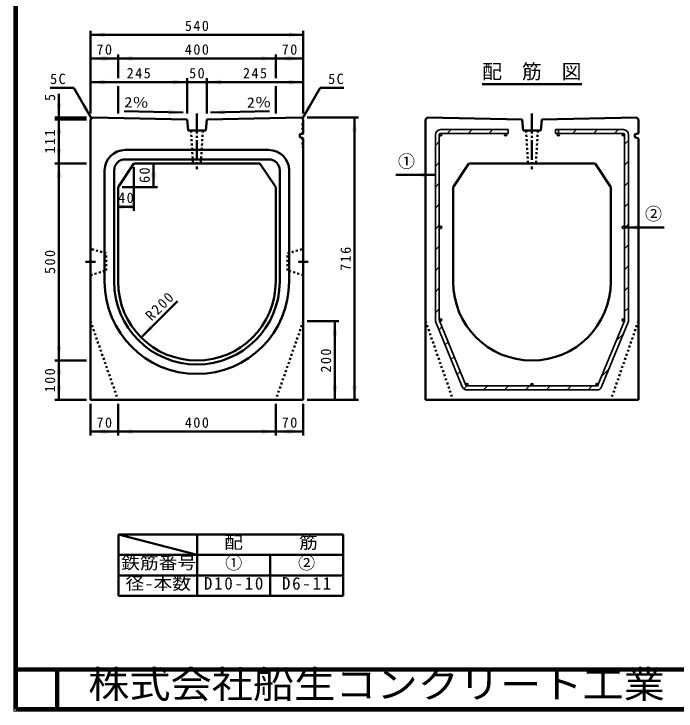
# Model space of a CAD drawing. Units: millimetres, scale not verified. Extents: x 100 to 4105, y 100 to 2870.
# Drawn here: x 100 to 1780, y 100 to 1868 of the extents above; entities that cross this region are included whole.
import ezdxf
from ezdxf.enums import TextEntityAlignment as Align

# ---------------------------------------------------------------- set-up
doc = ezdxf.new("R2010")
doc.units = ezdxf.units.MM
doc.header["$LTSCALE"] = 5
doc.header["$PDMODE"] = 32
doc.header["$PDSIZE"] = 2.5
doc.linetypes.add('USER1', pattern=[2.2, 1, -1.2])
doc.linetypes.add('USER2', pattern=[13.4, 10, -1.2, 1, -1.2])
doc.layers.add('V-nasSTD', color=7, linetype='Continuous', lineweight=50)
doc.styles.add('ＭＳ ゴシック', font='')
doc.styles.get('ＭＳ ゴシック').set_extended_font_data('MS Gothic')

msp = doc.modelspace()

# ---------------------------------------------------------------- hatches: boundary and pattern name
at = {"layer": 'V-nasSTD'}
for points in [[(330.168, 1820.81), (294.168, 1814.81), (330.168, 1808.81)], [(798.168, 1808.81), (834.168, 1814.81), (798.168, 1820.81)], [(330.168, 1760.81), (294.168, 1754.81), (330.168, 1748.81)], [(328.168, 1748.81), (364.168, 1754.81), (328.168, 1760.81)], [(400.168, 1760.81), (364.168, 1754.81), (400.168, 1748.81)], [(728.168, 1748.81), (764.168, 1754.81), (728.168, 1760.81)], [(800.168, 1760.81), (764.168, 1754.81), (800.168, 1748.81)], [(798.168, 1748.81), (834.168, 1754.81), (798.168, 1760.81)], [(330.168, 1688.81), (294.168, 1694.81), (330.168, 1700.81)], [(503.168, 1700.81), (539.168, 1694.81), (503.168, 1688.81)], [(625.168, 1700.81), (589.168, 1694.81), (625.168, 1688.81)], [(798.168, 1688.81), (834.168, 1694.81), (798.168, 1700.81)], [(208.168, 1640.81), (214.168, 1604.81), (220.168, 1640.81)], [(283.864, 1636.486), (296.668, 1602.31), (273.471, 1630.486)], [(844.471, 1636.486), (831.668, 1602.31), (854.864, 1630.486)], [(493.686, 1624.773), (529.553, 1618.025), (493.436, 1612.776)], [(634.649, 1624.773), (598.782, 1618.025), (634.899, 1612.776)], [(220.168, 1563.81), (214.168, 1599.81), (208.168, 1563.81)], [(970.168, 1568.81), (964.168, 1604.81), (958.168, 1568.81)], [(208.168, 1524.81), (214.168, 1488.81), (220.168, 1524.81)], [(220.168, 1452.81), (214.168, 1488.81), (208.168, 1452.81)], [(460.168, 1452.81), (454.168, 1488.81), (448.168, 1452.81)], [(448.168, 1464.81), (454.168, 1428.81), (460.168, 1464.81)], [(1133.168, 1453.556), (1169.168, 1459.556), (1133.168, 1465.556)], [(400.168, 1384.81), (364.168, 1378.81), (400.168, 1372.81)], [(368.168, 1372.81), (404.168, 1378.81), (368.168, 1384.81)], [(1685.168, 1320.31), (1649.168, 1326.31), (1685.168, 1332.31)], [(920.168, 1052.81), (914.168, 1088.81), (908.168, 1052.81)], [(443.959, 1077.087), (422.746, 1047.388), (452.445, 1068.601)], [(208.168, 1024.81), (214.168, 988.81), (220.168, 1024.81)], [(220.168, 952.81), (214.168, 988.81), (208.168, 952.81)], [(208.168, 924.81), (214.168, 888.81), (220.168, 924.81)], [(908.168, 924.81), (914.168, 888.81), (920.168, 924.81)], [(958.168, 924.81), (964.168, 888.81), (970.168, 924.81)], [(330.168, 814.81), (294.168, 808.81), (330.168, 802.81)], [(328.168, 802.81), (364.168, 808.81), (328.168, 814.81)], [(400.168, 814.81), (364.168, 808.81), (400.168, 802.81)], [(728.168, 802.81), (764.168, 808.81), (728.168, 814.81)], [(800.168, 814.81), (764.168, 808.81), (800.168, 802.81)], [(798.168, 802.81), (834.168, 808.81), (798.168, 814.81)]]:
    msp.add_hatch(color=256, dxfattribs=at).paths.add_polyline_path(points)

# ---------------------------------------------------------------- linework, layer by layer
at = {"layer": 'V-nasSTD', "lineweight": 100}
for p, q in [((105, 2865), (105, 105)), ((105, 205), (4100, 205)), ((210, 205), (210, 105)), ((105, 105), (4100, 105))]:
    msp.add_line(p, q, dxfattribs=at)
at = {"layer": 'V-nasSTD'}
for p, q in [((294.168, 1614.81), (294.168, 1824.81)), ((834.168, 1614.81), (834.168, 1824.81)), ((294.168, 1814.81), (834.168, 1814.81)), ((294.168, 1754.81), (364.168, 1754.81)), ((364.168, 1704.81), (364.168, 1764.81)), ((364.168, 1754.81), (764.168, 1754.81)), ((764.168, 1704.81), (764.168, 1764.81)), ((764.168, 1754.81), (834.168, 1754.81)), ((539.168, 1614.81), (539.168, 1704.81)), ((589.168, 1614.81), (589.168, 1704.81)), ((191.668, 1680.252), (251.668, 1680.252)), ((251.668, 1680.252), (296.668, 1602.31)), ((539.168, 1694.81), (294.168, 1694.81)), ((364.168, 1684.81), (364.168, 1614.81)), ((539.168, 1694.81), (589.168, 1694.81)), ((589.168, 1694.81), (834.168, 1694.81)), ((764.168, 1684.81), (764.168, 1614.81)), ((876.668, 1680.252), (831.668, 1602.31)), ((876.668, 1680.252), (936.668, 1680.252)), ((1287.764, 1689.81), (1540.571, 1689.81)), ((214.168, 1664.81), (214.168, 1604.81)), ((529.553, 1618.025), (379.586, 1621.149)), ((598.782, 1618.025), (748.749, 1621.149)), ((284.168, 1604.81), (204.168, 1604.81)), ((284.168, 1599.81), (204.168, 1599.81)), ((214.168, 1599.81), (214.168, 1604.81)), ((214.168, 1488.81), (214.168, 1599.81)), ((299.168, 1604.81), (294.168, 1599.81)), ((294.168, 888.81), (294.168, 1599.81)), ((539.168, 1599.81), (299.168, 1604.81)), ((539.168, 1599.81), (541.668, 1571.81)), ((589.168, 1599.81), (586.668, 1571.81)), ((589.168, 1599.81), (829.168, 1604.81)), ((829.168, 1604.81), (834.168, 1599.81)), ((834.168, 1599.81), (834.168, 1564.824)), ((844.168, 1604.81), (974.168, 1604.81)), ((964.168, 888.81), (964.168, 1604.81)), ((1149.168, 1604.81), (1144.168, 1599.81)), ((1144.168, 888.81), (1144.168, 1599.81)), ((1389.168, 1599.81), (1149.168, 1604.81)), ((1389.168, 1599.81), (1391.668, 1571.81)), ((1389.168, 1599.81), (1391.668, 1571.81)), ((1439.168, 1599.81), (1436.668, 1571.81)), ((1439.168, 1599.81), (1679.168, 1604.81)), ((1679.168, 1604.81), (1684.168, 1599.81)), ((1684.168, 1599.81), (1684.168, 1564.824)), ((586.668, 1571.81), (541.668, 1571.81)), ((549.168, 1571.81), (579.168, 1571.81)), ((825.168, 1562.81), (834.168, 1564.824)), ((825.168, 1554.81), (825.168, 1562.81)), ((1436.668, 1571.81), (1391.668, 1571.81)), ((1399.168, 1571.81), (1429.168, 1571.81)), ((1675.168, 1562.81), (1684.168, 1564.824)), ((1675.168, 1554.81), (1675.168, 1562.81)), ((825.168, 1554.81), (834.168, 1551.451)), ((834.168, 888.81), (834.168, 1551.451)), ((1675.168, 1554.81), (1684.168, 1551.451)), ((1684.168, 888.81), (1684.168, 1551.451)), ((382.168, 1522.81), (746.168, 1522.81)), ((284.168, 1488.81), (204.168, 1488.81)), ((214.168, 988.81), (214.168, 1488.81)), ((404.168, 1488.81), (364.168, 1428.81)), ((382.168, 1498.81), (746.168, 1498.81)), ((404.168, 1488.81), (724.168, 1488.81)), ((454.168, 1428.81), (454.168, 1488.81)), ((551.668, 1488.81), (576.668, 1488.81)), ((724.168, 1488.81), (764.168, 1428.81)), ((1254.168, 1488.81), (1214.168, 1428.81)), ((1254.168, 1488.81), (1574.168, 1488.81)), ((1574.168, 1488.81), (1614.168, 1428.81)), ((330.168, 1438.81), (330.168, 1470.81)), ((354.168, 1438.81), (354.168, 1470.81)), ((404.168, 1478.81), (404.168, 1368.81)), ((774.168, 1470.81), (774.168, 1438.81)), ((798.168, 1470.81), (798.168, 1438.81)), ((1069.168, 1459.556), (1169.168, 1459.556)), ((330.168, 1188.81), (330.168, 1438.81)), ((354.168, 1188.81), (354.168, 1438.81)), ((774.168, 1438.81), (774.168, 1188.81)), ((798.168, 1438.81), (798.168, 1188.81)), ((364.168, 1428.81), (364.168, 1188.81)), ((374.168, 1428.81), (464.168, 1428.81)), ((764.168, 1428.81), (764.168, 1188.81)), ((1214.168, 1428.81), (1214.168, 1188.81)), ((1614.168, 1428.81), (1614.168, 1188.81)), ((364.168, 1378.81), (404.168, 1378.81)), ((1749.168, 1326.31), (1649.168, 1326.31)), ((422.746, 1047.388), (514.67, 1139.312)), ((844.168, 1088.81), (924.168, 1088.81)), ((914.168, 888.81), (914.168, 1088.81)), ((284.168, 988.81), (204.168, 988.81)), ((214.168, 888.81), (214.168, 988.81)), ((284.168, 888.81), (204.168, 888.81)), ((294.168, 888.81), (834.168, 888.81)), ((844.168, 888.81), (974.168, 888.81)), ((1144.168, 888.81), (1684.168, 888.81)), ((294.168, 878.81), (294.168, 798.81)), ((364.168, 878.81), (364.168, 798.81)), ((764.168, 878.81), (764.168, 798.81)), ((834.168, 878.81), (834.168, 798.81)), ((294.168, 808.81), (364.168, 808.81)), ((364.168, 808.81), (764.168, 808.81)), ((764.168, 808.81), (834.168, 808.81)), ((365, 548), (365, 496)), ((565, 548), (365, 548)), ((365, 548), (565, 496)), ((565, 496), (565, 548)), ((750, 548), (565, 548)), ((935, 548), (750, 548)), ((935, 496), (935, 548)), ((365, 496), (365, 444)), ((565, 496), (365, 496)), ((565, 444), (565, 496)), ((565, 444), (565, 496)), ((565, 496), (565, 444)), ((750, 496), (565, 496)), ((750, 444), (750, 496)), ((750, 496), (935, 496)), ((750, 444), (750, 496)), ((750, 496), (750, 444)), ((935, 444), (935, 496)), ((935, 444), (935, 496)), ((935, 444), (935, 496)), ((935, 496), (935, 444)), ((365, 444), (365, 392)), ((565, 444), (365, 444)), ((565, 392), (565, 444)), ((565, 444), (750, 444)), ((565, 392), (565, 444)), ((565, 444), (565, 392)), ((750, 392), (750, 444)), ((750, 444), (935, 444)), ((750, 392), (750, 444)), ((750, 444), (750, 392)), ((935, 392), (935, 444)), ((935, 392), (935, 444)), ((935, 392), (935, 444)), ((935, 444), (935, 392)), ((365, 392), (565, 392)), ((565, 392), (750, 392)), ((750, 392), (935, 392))]:
    msp.add_line(p, q, dxfattribs=at)
at = {"layer": 'V-nasSTD', "linetype": 'USER2'}
for p, q in [((564.168, 1614.81), (564.168, 1473.81)), ((1414.168, 1614.81), (1414.168, 1473.81)), ((306.668, 1238.81), (281.668, 1238.81)), ((821.668, 1238.81), (846.668, 1238.81))]:
    msp.add_line(p, q, dxfattribs=at)
at = {"layer": 'V-nasSTD', "linetype": 'USER1'}
for p, q in [((831.868, 1589.81), (834.168, 1592.11)), ((831.868, 1589.81), (831.868, 1564.31)), ((549.168, 1571.81), (554.168, 1488.81)), ((579.168, 1571.81), (574.168, 1488.81)), ((1399.168, 1571.81), (1404.168, 1488.81)), ((1429.168, 1571.81), (1424.168, 1488.81)), ((831.868, 1552.31), (831.868, 1529.81)), ((831.868, 1529.81), (834.168, 1527.51)), ((334.168, 1260.31), (294.168, 1272.31)), ((294.168, 1272.31), (294.168, 1205.31)), ((334.168, 1217.31), (334.168, 1260.31)), ((794.168, 1260.31), (834.168, 1272.31)), ((794.168, 1217.31), (794.168, 1260.31)), ((834.168, 1272.31), (834.168, 1205.31)), ((294.168, 1205.31), (334.168, 1217.31)), ((834.168, 1205.31), (794.168, 1217.31)), ((294.168, 1088.81), (364.168, 888.81)), ((834.168, 1088.81), (764.168, 888.81)), ((1144.168, 1088.81), (1214.168, 888.81)), ((1684.168, 1088.81), (1614.168, 888.81))]:
    msp.add_line(p, q, dxfattribs=at)
at = {"layer": 'V-nasSTD', "lineweight": 35}
for p, q in [((1182.168, 1574.31), (1354.168, 1574.31)), ((1199.094, 1564.31), (1209.094, 1574.31)), ((1252.128, 1564.31), (1262.128, 1574.31)), ((1305.161, 1564.31), (1315.161, 1574.31)), ((1354.168, 1574.31), (1354.168, 1564.31)), ((1474.168, 1574.31), (1474.168, 1564.31)), ((1474.168, 1574.31), (1646.168, 1574.31)), ((1474.168, 1574.218), (1474.26, 1574.31)), ((1481.168, 1574.31), (1474.168, 1574.31)), ((1481.168, 1574.31), (1481.168, 1564.31)), ((1517.293, 1564.31), (1527.293, 1574.31)), ((1570.326, 1564.31), (1580.326, 1574.31)), ((1623.359, 1564.31), (1633.359, 1574.31)), ((1169.168, 1561.31), (1169.168, 1090.901)), ((1179.168, 1561.31), (1179.168, 1090.892)), ((1179.221, 1561.873), (1182.731, 1558.363)), ((1182.168, 1564.31), (1354.168, 1564.31)), ((1346.553, 1564.31), (1347.168, 1564.31)), ((1346.553, 1564.246), (1350.104, 1560.695)), ((1347.168, 1564.31), (1354.168, 1564.31)), ((1474.168, 1564.31), (1646.168, 1564.31)), ((1480.856, 1564.293), (1484.151, 1560.998)), ((1644.205, 1563.579), (1648.437, 1559.347)), ((1649.168, 1561.31), (1649.168, 1090.892)), ((1659.168, 1561.31), (1659.168, 1090.896)), ((1169.168, 1534.383), (1179.168, 1544.383)), ((1649.168, 1537.085), (1659.168, 1547.085)), ((1169.168, 1481.35), (1179.168, 1491.35)), ((1649.168, 1484.052), (1659.168, 1494.052)), ((1169.168, 1428.317), (1179.168, 1438.317)), ((1649.168, 1431.019), (1659.168, 1441.019)), ((1169.168, 1375.284), (1179.168, 1385.284)), ((1649.168, 1377.986), (1659.168, 1387.986)), ((1169.168, 1322.251), (1179.168, 1332.251)), ((1179.168, 1326.31), (1179.168, 1327.724)), ((1179.522, 1327.724), (1183.582, 1323.664)), ((1649.168, 1324.953), (1659.168, 1334.953)), ((1169.168, 1269.218), (1179.168, 1279.218)), ((1649.168, 1271.92), (1659.168, 1281.92)), ((1169.168, 1216.185), (1179.168, 1226.185)), ((1649.168, 1218.887), (1659.168, 1228.887)), ((1169.168, 1163.152), (1179.168, 1173.152)), ((1649.168, 1165.854), (1659.168, 1175.854)), ((1169.168, 1110.118), (1179.168, 1120.118)), ((1649.168, 1112.821), (1659.168, 1122.821)), ((1170.147, 1085.951), (1237.508, 922.36)), ((1179.393, 1089.75), (1246.751, 926.167)), ((1180.007, 1093.391), (1184.249, 1089.149)), ((1648.942, 1089.75), (1581.584, 926.167)), ((1590.829, 922.36), (1658.188, 1085.946)), ((1590.829, 922.36), (1658.188, 1085.946)), ((1645.802, 1094.287), (1649.145, 1090.944)), ((1178.28, 1066.198), (1185.938, 1073.856)), ((1627.81, 1038.431), (1646.193, 1056.814)), ((1193.748, 1028.633), (1201.406, 1036.291)), ((1209.216, 991.068), (1216.874, 998.726)), ((1224.684, 953.503), (1232.342, 961.161)), ((1590.687, 948.275), (1609.07, 966.657)), ((1241.388, 917.174), (1248.653, 924.439)), ((1246.571, 927.832), (1250.048, 924.355)), ((1246.751, 926.167), (1246.751, 926.167)), ((1246.751, 926.167), (1246.751, 926.167)), ((1246.751, 926.167), (1246.751, 926.167)), ((1249.525, 924.31), (1578.81, 924.31)), ((1250.048, 924.31), (1249.525, 924.31)), ((1291.557, 914.31), (1301.557, 924.31)), ((1344.59, 914.31), (1354.59, 924.31)), ((1397.623, 914.31), (1407.623, 924.31)), ((1413.82, 930.289), (1417.147, 926.962)), ((1578.81, 924.31), (1414.168, 924.31)), ((1578.81, 924.31), (1414.168, 924.31)), ((1450.656, 914.31), (1460.656, 924.31)), ((1503.689, 914.31), (1513.689, 924.31)), ((1556.722, 914.31), (1566.722, 924.31)), ((1577.024, 929.72), (1581.22, 925.523)), ((1581.584, 926.167), (1581.584, 926.167)), ((1581.584, 926.167), (1581.584, 926.167)), ((1581.584, 926.167), (1581.584, 926.167)), ((1249.529, 914.31), (1578.809, 914.31))]:
    msp.add_line(p, q, dxfattribs=at)
at = {"layer": 'V-nasSTD', "lineweight": 13}
msp.add_lwpolyline([(100, 100), (100, 2870), (4105, 2870), (4105, 100)], close=True, dxfattribs=at)
at = {"layer": 'V-nasSTD', "lineweight": 35}
for centre in [(1182.168, 1561.31), (1347.168, 1561.31), (1481.168, 1561.31), (1481.168, 1561.31), (1646.168, 1561.31), (1182.168, 1326.31), (1646.168, 1326.31), (1182.168, 1091.31), (1646.168, 1091.31), (1249.525, 927.31), (1414.168, 927.31), (1578.81, 927.31)]:
    msp.add_circle(centre, 3, dxfattribs=at)
for centre, radius, start, end in [((1182.168, 1561.31), 13, 90, 180), ((1182.168, 1561.31), 13, 90, 180), ((1646.168, 1561.31), 13, 0, 90), ((1182.168, 1561.31), 3, 90, 180), ((1182.168, 1561.31), 3, 90, 180), ((1182.168, 1561.31), 3, 169.17571, 180), ((1182.168, 1561.31), 3, 90, 169.17571), ((1646.168, 1561.31), 3, 0, 90), ((1646.168, 1561.31), 3, 0, 90), ((1646.168, 1561.31), 3, 0, 90), ((1182.168, 1090.901), 13, 180, 202.38013), ((1182.168, 1090.892), 3, 180, 202.38013), ((1646.168, 1091.31), 3, 0, 330.64995), ((1646.168, 1091.31), 3, 330.64995, 0), ((1646.168, 1091.31), 3, 330.64995, 0), ((1646.168, 1090.892), 3, 337.61987, 0), ((1646.168, 1090.896), 13, 337.61987, 0), ((1646.168, 1090.896), 13, 337.61987, 0), ((1249.529, 927.31), 13, 202.38013, 270), ((1249.525, 927.31), 3, 202.38053, 270.00103), ((1578.809, 927.31), 13, 270, 337.61987), ((1578.81, 927.31), 3, 270, 337.61987), ((1578.81, 927.31), 3, 323.45593, 337.61947)]:
    msp.add_arc(centre, radius, start, end, dxfattribs=at)
at = {"layer": 'V-nasSTD'}
for centre, radius, start, end in [((382.168, 1470.81), 52, 90, 180), ((746.168, 1470.81), 52, 0, 90), ((382.168, 1470.81), 28, 90, 180), ((746.168, 1470.81), 28, 0, 90), ((564.168, 1188.81), 234, 180, 270), ((564.168, 1188.81), 210, 180, 270), ((564.168, 1188.81), 200, 180, 270), ((564.168, 1188.81), 200, 270, 0), ((564.168, 1188.81), 210, 270, 0), ((564.168, 1188.81), 234, 270, 0), ((1414.168, 1188.81), 200, 180, 270), ((1414.168, 1188.81), 200, 270, 0)]:
    msp.add_arc(centre, radius, start, end, dxfattribs=at)
for p in [(831.868, 1564.31), (831.868, 1552.31)]:
    msp.add_point(p, dxfattribs=at)

# ---------------------------------------------------------------- texts
at = {"layer": 'V-nasSTD', "style": 'ＭＳ ゴシック'}
for s, height, p in [('配\u3000筋\u3000図', 36.95, (1287.764, 1740.21)), ('①', 31.67, (1074.168, 1509.756)), ('②', 31.67, (1700.968, 1376.51)), ('①', 31.67, (635.9, 491.6)), ('②', 31.67, (820.9, 491.6))]:
    msp.add_text(s, height=height, dxfattribs=at).set_placement(p, align=Align.TOP_LEFT)
msp.add_text('5', height=26.39, rotation=90, dxfattribs=at).set_placement((178.168, 1646.81), align=Align.TOP_LEFT)
at = {"layer": 'V-nasSTD', "style": 'ＭＳ ゴシック', "width": 1.15}
for rotation, p in [(358.807, (380.336, 1657.141)), (1.193, (690.412, 1655.942))]:
    msp.add_text('2％', height=26.39, rotation=rotation, dxfattribs=at).set_placement(p, align=Align.TOP_LEFT)
at = {"layer": 'V-nasSTD', "style": 'ＭＳ ゴシック', "width": 1.1}
for s, height, p in [('配\u3000\u3000\u3000筋', 31.67, (633.36, 543.6)), ('鉄筋番号', 31.67, (372.12, 491.6)), ('径-本数', 31.67, (382.92, 439.6)), ('株式会社船生コンクリート工業', 69.65, (288.279, 202.55))]:
    msp.add_text(s, height=height, dxfattribs=at).set_placement(p, align=Align.TOP_LEFT)
at = {"layer": 'V-nasSTD', "attachment_point": 1, "style": 'ＭＳ ゴシック'}
for s, insert, char_height in [('\\T1.2;540', (533.568, 1850.81), 26.39), ('\\T1.2;70', (309.368, 1790.81), 26.39), ('\\T1.2;400', (533.568, 1790.81), 26.39), ('\\T1.2;70', (779.368, 1790.81), 26.39), ('\\T1.2;5C', (191.668, 1716.252), 26.39), ('\\T1.2;245', (386.068, 1730.81), 26.39), ('\\T1.2;50', (544.368, 1730.81), 26.39), ('\\T1.2;245', (681.068, 1730.81), 26.39), ('\\T1.2;5C', (897.068, 1716.252), 26.39), ('\\T1.2;40', (364.368, 1414.81), 26.39), ('\\T1.2;70', (309.368, 844.81), 26.39), ('\\T1.2;400', (533.568, 844.81), 26.39), ('\\T1.2;70', (779.368, 844.81), 26.39), ('\\T1.2;D10-10', (581.9, 439.6), 31.67), ('\\T1.2;D6-11', (779.86, 439.6), 31.67)]:
    msp.add_mtext(s, dxfattribs=dict(at, insert=insert, char_height=char_height))
at = {"layer": 'V-nasSTD', "char_height": 26.39, "attachment_point": 1, "style": 'ＭＳ ゴシック'}
for s, insert, rotation in [('\\T1.2;111', (178.168, 1513.71), 90), ('\\T1.2;60', (418.168, 1439.01), 90), ('\\T1.2;716', (928.168, 1216.21), 90), ('\\T1.2;500', (178.168, 1208.21), 90), ('\\T1.2;R200', (430.666, 1106.219), 45), ('\\T1.2;200', (878.168, 958.21), 90), ('\\T1.2;100', (178.168, 908.21), 90)]:
    msp.add_mtext(s, dxfattribs=dict(at, insert=insert, rotation=rotation))

doc.saveas('drawing.dxf')
